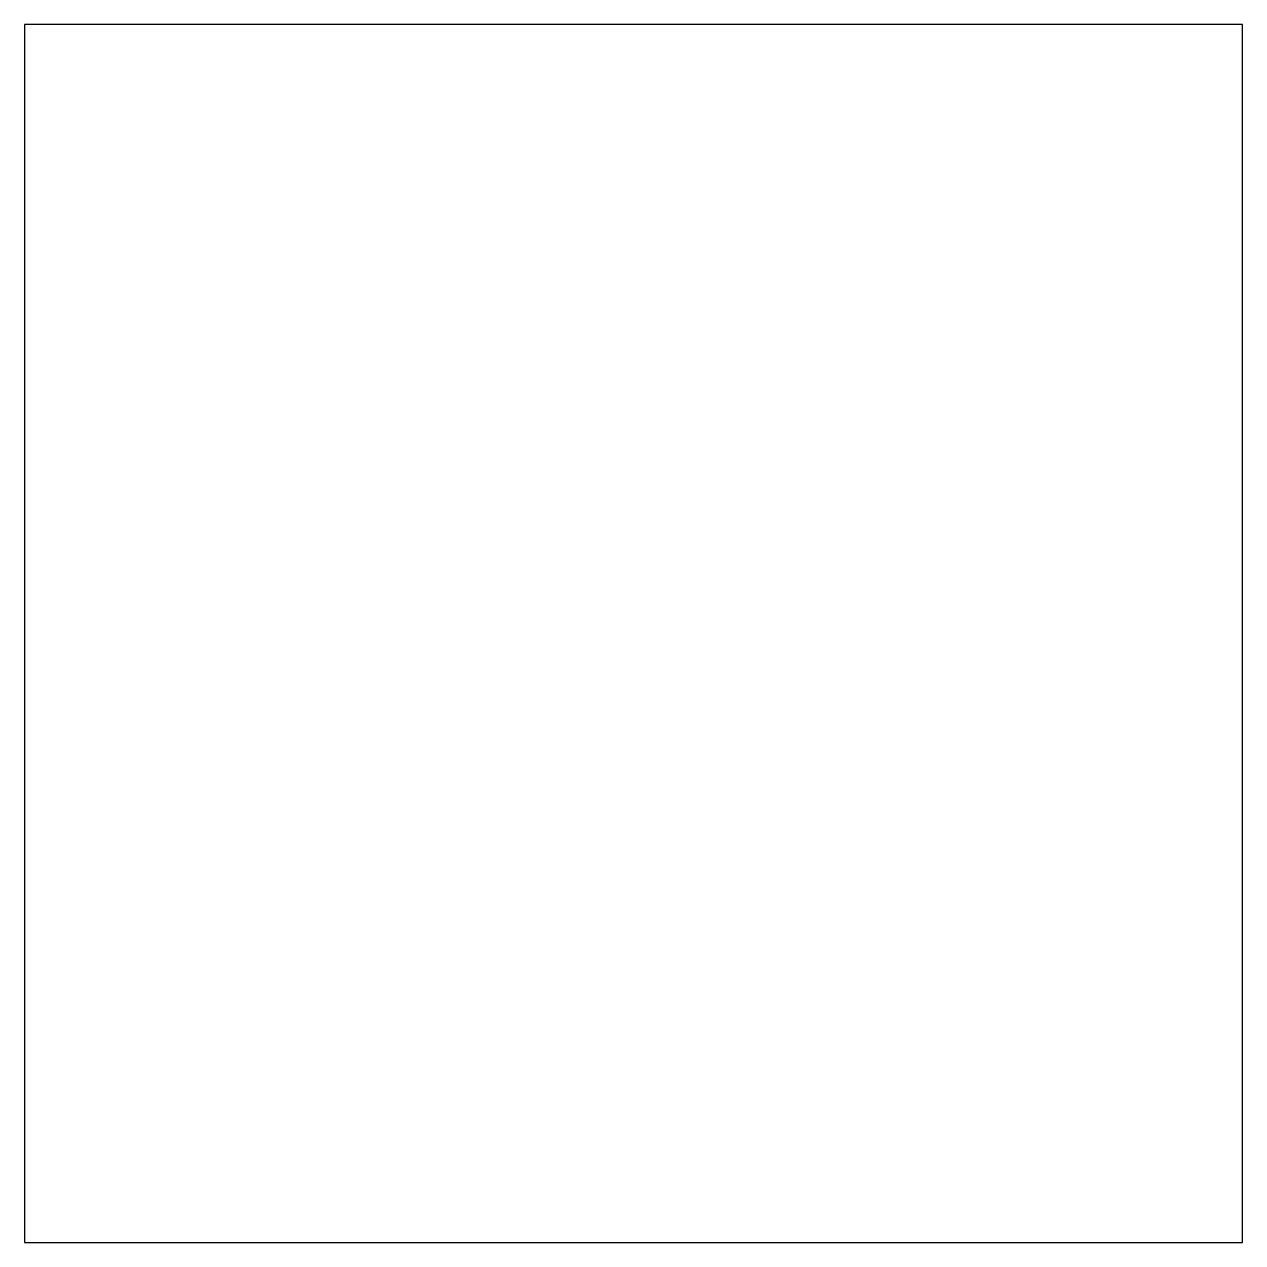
# Model space of a CAD drawing. Header units: millimetres. Extents: x -145 to 145, y -145 to 145.
import ezdxf

# ---------------------------------------------------------------- set-up
doc = ezdxf.new("R2010")
doc.units = ezdxf.units.MM
doc.layers.get('0').update_dxf_attribs({"linetype": 'CONTINUOUS'})

msp = doc.modelspace()

# ---------------------------------------------------------------- linework, layer by layer
msp.add_lwpolyline([(-145, 145), (-145, -145), (145, -145), (145, 145)], close=True)

doc.saveas('drawing.dxf')
